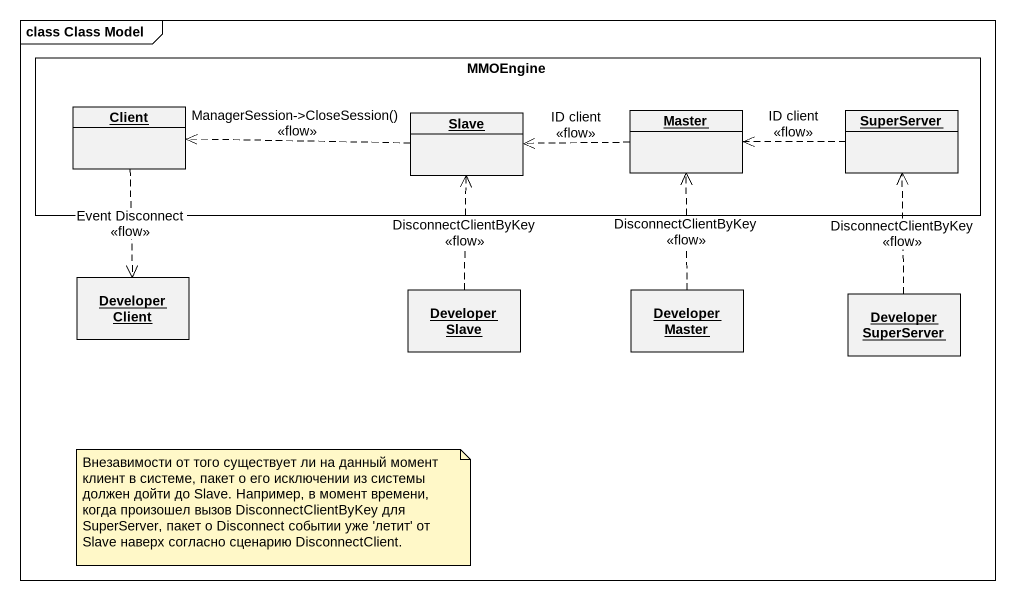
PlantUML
@startuml
mainframe class Class Model
hide circle
hide empty members
rectangle MMOEngine {
  object Client
  object Slave
  object Master
  object SuperServer
}
object "Developer Client" as Developer_Client
object "Developer Slave" as Developer_Slave
object "Developer Master" as Developer_Master
object "Developer SuperServer" as Developer_SuperServer
Client ..> Developer_Client : Event Disconnect\n<<flow>>
Slave .left.> Client : ManagerSession->CloseSession()\n<<flow>>
Master .left.> Slave : ID client\n<<flow>>
SuperServer .left.> Master : ID client\n<<flow>>
Developer_Slave .up.> Slave : DisconnectClientByKey\n<<flow>>
Developer_Master .up.> Master : DisconnectClientByKey\n<<flow>>
Developer_SuperServer .up.> SuperServer : DisconnectClientByKey\n<<flow>>
note as N1
  Внезавимости от того существует ли на данный момент клиент в системе, пакет о его исключении из системы должен дойти до Slave. Например, в момент времени, когда произошел вызов DisconnectClientByKey для SuperServer, пакет о Disconnect событии уже 'летит' от Slave наверх согласно сценарию DisconnectClient.
end note
@enduml
